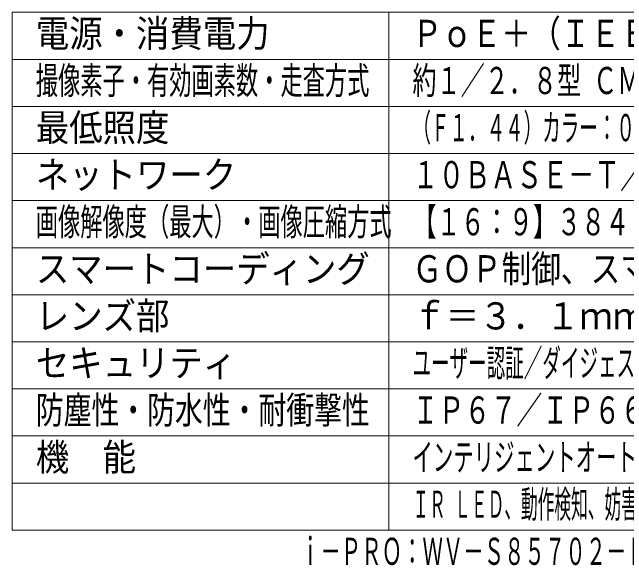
# Model space of a CAD drawing. Units: millimetres on the paper. Extents: x -63 to 65, y -59 to 59.
# Drawn here: x -62.5 to 2.7, y -59 to 0.4 of the extents above; entities that cross this region are included whole.
import ezdxf
from ezdxf.enums import TextEntityAlignment as Align

# ---------------------------------------------------------------- set-up
doc = ezdxf.new("R2010")
doc.units = ezdxf.units.MM
doc.layers.add('0-0_MOJI1', color=7, linetype='Continuous')
doc.layers.add('0-1_相当品', color=4, linetype='Continuous')
doc.layers.add('0-5_WAKU', color=4, linetype='Continuous', lineweight=9)
doc.styles.add('ＭＳ ゴシック', font='')
doc.styles.get('ＭＳ ゴシック').set_extended_font_data('MS Gothic')

msp = doc.modelspace()

# ---------------------------------------------------------------- linework, layer by layer
at = {"layer": '0-5_WAKU', "color": 3}
for p, q in [((-62.506, 0.399), (62.494, 0.399)), ((-62.506, -54.601), (-62.506, 0.399)), ((-22.506, -54.601), (-22.506, 0.399)), ((-62.506, -54.601), (62.494, -54.601))]:
    msp.add_line(p, q, dxfattribs=at)
at = {"layer": '0-5_WAKU'}
for p, q in [((-62.506, -4.601), (62.494, -4.601)), ((-62.506, -9.601), (62.494, -9.601)), ((-62.506, -14.601), (62.494, -14.601)), ((-62.506, -19.601), (62.494, -19.601)), ((62.494, -24.601), (-62.506, -24.601)), ((-62.506, -29.601), (62.494, -29.601)), ((-62.506, -34.601), (62.494, -34.601)), ((-62.506, -39.601), (62.494, -39.601)), ((-62.506, -44.601), (62.494, -44.601)), ((-62.506, -49.601), (62.494, -49.601))]:
    msp.add_line(p, q, dxfattribs=at)

# ---------------------------------------------------------------- texts
at = {"layer": '0-0_MOJI1', "style": 'ＭＳ ゴシック'}
for s, height, width, p in [('電源・消費電力', 2.889, 0.9, (-60.006, -4.156)), ('ＰｏＥ＋（ＩＥＥＥ８０２．３ａｔ準拠）約１８．９Ｗ', 2.886, 0.8, (-20.006, -4.156)), ('撮像素子・有効画素数・走査方式', 2.886, 0.6, (-60.006, -9.156)), ('約１／２．８型 ＣＭＯＳセンサー・約８４０万画素・プログレッシブ', 2.886, 0.65, (-20.006, -9.156)), ('最低照度', 2.889, 0.9, (-60.006, -14.156)), ('（Ｆ１．４４）カラー：０．００８ｌｘ、白黒：０．００３ｌｘ／０ｌｘ（ＩＲ ＬＥＤ点灯時）', 2.886, 0.5, (-20.006, -14.156)), ('１０ＢＡＳＥ－Ｔ／１００ＢＡＳＥ－ＴＸ/１０００ＢＡＳＥ-Ｔ', 2.886, 0.7, (-20.006, -19.156)), ('ネットワーク', 2.889, 0.9, (-60.006, -19.156)), ('画像解像度（最大）・画像圧縮方式', 2.886, 0.6, (-60.006, -24.156)), ('【１６：９】３８４０×２１６０・Ｈ．２６５、Ｈ．２６４、ＪＰＥＧ', 2.886, 0.65, (-20.006, -24.156)), ('スマートコーディング', 2.889, 0.9, (-60.006, -29.156)), ('ＧＯＰ制御、スマートＶＩＱＳ、スマートＰピクチャ制御', 2.889, 0.8, (-20.006, -29.156)), ('レンズ部', 2.889, 0.9, (-60.006, -34.156)), ('ｆ＝３．１ｍｍ（１倍）', 2.889, 0.9, (-20.006, -34.156)), ('セキュリティ', 2.889, 0.9, (-60.006, -39.156)), ('ユーザー認証／ダイジェスト認証／ホスト認証／ＨＴＴＰＳ／動画ファイルの改ざん検出', 2.889, 0.5, (-20.006, -39.156)), ('防塵性・防水性・耐衝撃性', 2.889, 0.75, (-60.006, -44.156)), ('ＩＰ６７／ＩＰ６６、Ｔｙｐｅ４Ｘ、ＮＥＭＡ４Ｘ 準拠・ＩＫ１０', 2.889, 0.7, (-20.006, -44.156)), ('機\u3000能', 2.889, 0.9, (-60.006, -49.156)), ('インテリジェントオート、スーパーダイナミック、逆光／強光補正、カラー／白黒切換、', 2.889, 0.55, (-20.006, -49.156)), ('ＩＲ ＬＥＤ、動作検知、妨害検知、ＡＩ音識別、ＡＩアプリ搭載可能、ＭｉｃｒｏＳＤスロット', 2.889, 0.45, (-20.006, -54.156))]:
    msp.add_text(s, height=height, dxfattribs=dict(at, width=width)).set_placement(p, align=Align.BOTTOM_LEFT)
at = {"layer": '0-1_相当品', "style": 'ＭＳ ゴシック', "width": 0.55}
msp.add_text('ｉ－ＰＲＯ：ＷＶ－Ｓ８５７０２－Ｆ３Ｌ＋ＷＶ－ＱＳＲ５０７－Ｗ＋ＷＶ－ＱＣＬ５０１ＷＵＸ', height=2.889, dxfattribs=at).set_placement((-31.946, -59.156), align=Align.BOTTOM_LEFT)

doc.saveas('drawing.dxf')
